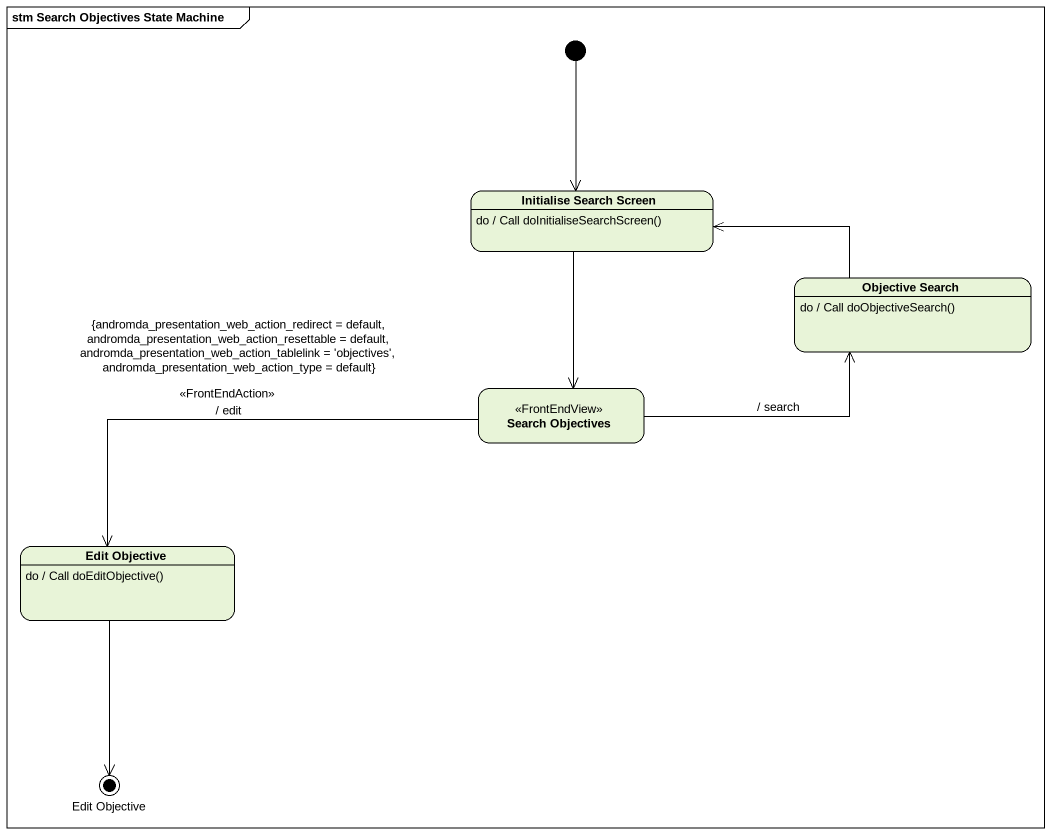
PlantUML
@startuml
mainframe stm Search Objectives State Machine
hide empty description
state "Initialise Search Screen" as Initialise_Search_Screen
Initialise_Search_Screen : do / Call doInitialiseSearchScreen()
state "Objective Search" as Objective_Search
Objective_Search : do / Call doObjectiveSearch()
state "Search Objectives" as Search_Objectives <<FrontEndView>>
state "Edit Objective" as Edit_Objective
Edit_Objective : do / Call doEditObjective()
state "Edit Objective" as Edit_Objective_2 <<end>>
[*] --> Initialise_Search_Screen
Initialise_Search_Screen --> Search_Objectives
Objective_Search -left-> Initialise_Search_Screen
Search_Objectives -right-> Objective_Search : / search
Search_Objectives -left-> Edit_Objective : {andromda_presentation_web_action_redirect = default, andromda_presentation_web_action_resettable = default, andromda_presentation_web_action_tablelink = 'objectives', andromda_presentation_web_action_type = default}\n<<FrontEndAction>>\n/ edit
Edit_Objective --> Edit_Objective_2
@enduml
